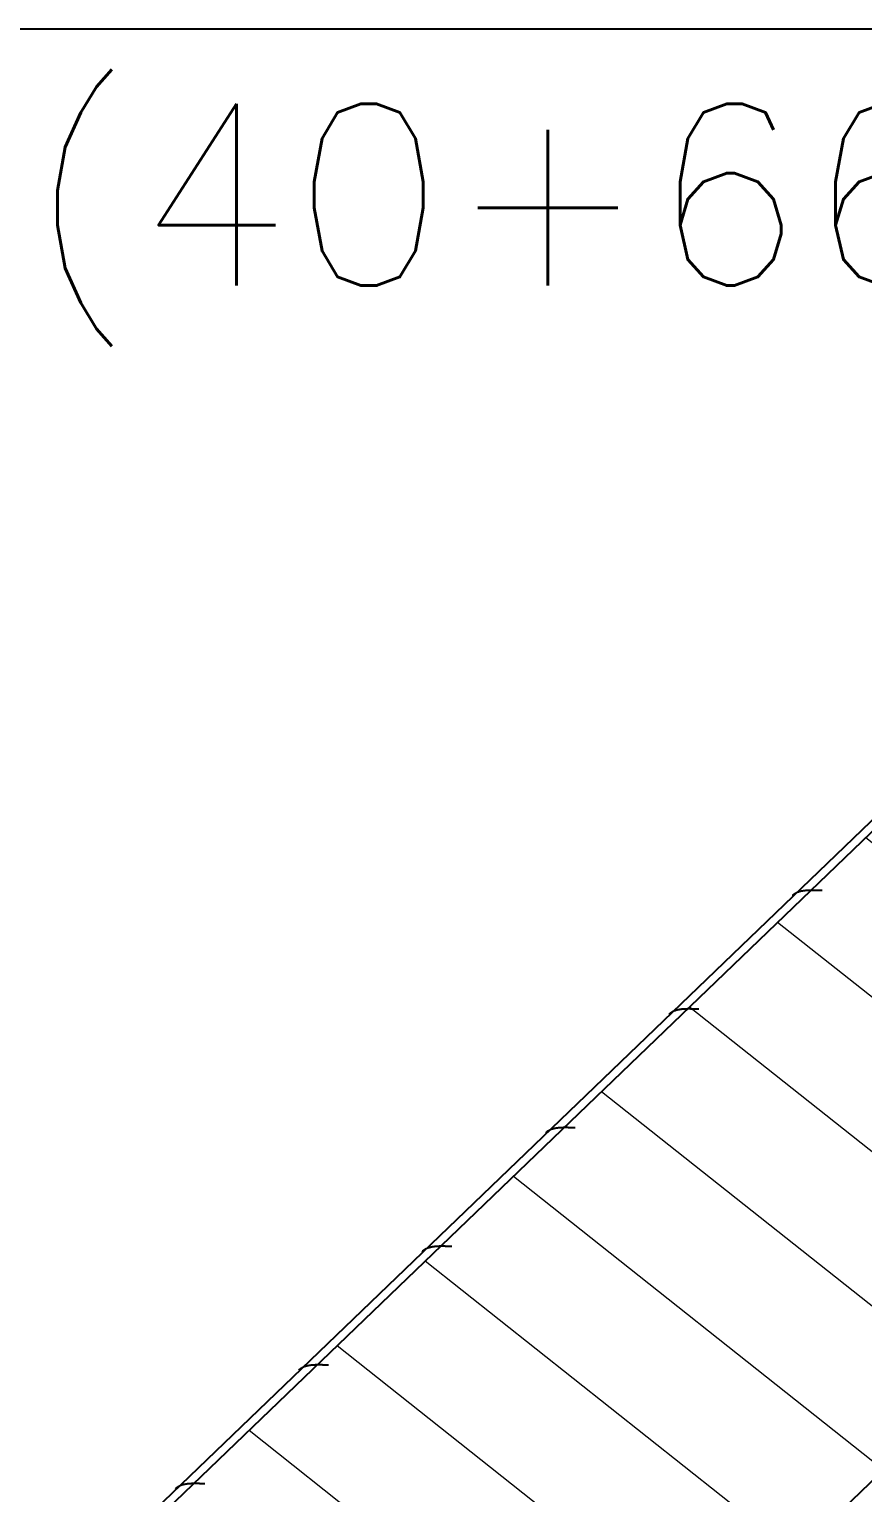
# Model space of a CAD drawing. Extents: x -9282 to 18119, y -11629 to 17404.
# Drawn here: x 1540 to 1591.7, y 3381.8 to 3472.5 of the extents above; entities that cross this region are included whole.
import ezdxf
from ezdxf.enums import TextEntityAlignment as Align

# ---------------------------------------------------------------- set-up
doc = ezdxf.new("R2010")
doc.units = 0
doc.header["$LTSCALE"] = 30
doc.header["$MEASUREMENT"] = 0
doc.linetypes.add('EJEH$0$RLE-PROYECCION', pattern=[0.71438, 0.47625, -0.23813])
doc.layers.get('0').update_dxf_attribs({"linetype": 'CONTINUOUS'})
doc.layers.add('EJEH$0$RLA-ACHURADO', color=30, linetype='EJEH$0$RLE-PROYECCION', lineweight=15, transparency=0.7)
doc.layers.add('EJEH$0$RLA-CONTORNO', color=30, linetype='CONTINUOUS', lineweight=25)
doc.layers.add('EJEH$0$RLA-FE', color=7, linetype='CONTINUOUS')
doc.styles.add('EJEH$0$RomanS', font='romans.shx', dxfattribs={"height": 11.25})

# ---------------------------------------------------------------- blocks, each defined once
blk = doc.blocks.new('*U149')
at = {"layer": 'EJEH$0$RLA-FE', "color": 3, "style": 'EJEH$0$RomanS', "flags": 8}
for tag, p in [('F=', (138.339, -19.895)), ('NUM', (152.748, -19.895))]:
    blk.add_attdef(tag, text='', height=11.25, dxfattribs=at).set_placement(p, align=Align.RIGHT)
at = {"layer": 'EJEH$0$RLA-FE', "color": 3, "style": 'EJEH$0$RomanS'}
for tag, p, flags in [('PHI', (156.643, -19.681), 12), ('DIAM', (166.499, -19.895), 12), ('MINUS', (188.518, -19.895), 13), ('MARK', (201.91, -19.895), 13), ('TEXTO_FE1', (205.21, -19.895), 8), ('TEXTO_FE2', (272.732, -19.877), 8), ('TIPO', (328.802, -57.917), 13), ('NVECES', (314.927, -76.855), 13), ('NUMFE', (318.862, -96.617), 13), ('CAPA', (327.058, -115.737), 13), ('DESPLAZA', (277.176, -134.17), 13), ('ESPACIO', (283.222, -152.533), 13), ('CANT', (297.058, -171.333), 13)]:
    blk.add_attdef(tag, p, '', height=11.25, dxfattribs=dict(at, flags=flags))
blk = doc.blocks.new('EJEH')
at = {"layer": 'EJEH$0$RLA-ACHURADO'}
h = blk.add_hatch(dxfattribs=at)
h.set_pattern_fill('RLE-ELEMENTOS METALICOS', color=256, angle=6.623, style=0, pattern_type=2)
h.set_pattern_definition([(141.623, (-89.674, -1990.712), (-4.656249, -5.87957), [])])
h.paths.add_polyline_path([(-1555.011, 786.892), (-1239.799, 1089.402), (-1239.816, 1103), (-1267.501, 1103), (-1596.269, 787), (-1571.906, 787)])
at = {"layer": 'EJEH$0$RLA-CONTORNO'}
for p, q in [((-1268.223, 1103), (-1596.99, 787)), ((-1267.501, 1103), (-1596.269, 787)), ((-1239.816, 1103), (-1586.816, 1103)), ((-1239.799, 1089.402), (-1554.42, 787)), ((-1324.126, 1049.347), (-1324.144, 1049.331)), ((-1324.107, 1049.363), (-1324.126, 1049.347)), ((-1324.088, 1049.378), (-1324.107, 1049.363)), ((-1324.068, 1049.393), (-1324.088, 1049.378)), ((-1324.048, 1049.408), (-1324.068, 1049.393)), ((-1324.027, 1049.422), (-1324.048, 1049.408)), ((-1324.006, 1049.435), (-1324.027, 1049.422)), ((-1323.985, 1049.448), (-1324.006, 1049.435)), ((-1323.963, 1049.461), (-1323.985, 1049.448)), ((-1323.941, 1049.473), (-1323.963, 1049.461)), ((-1323.918, 1049.485), (-1323.941, 1049.473)), ((-1323.895, 1049.496), (-1323.918, 1049.485)), ((-1323.871, 1049.507), (-1323.895, 1049.496)), ((-1323.847, 1049.518), (-1323.871, 1049.507)), ((-1323.823, 1049.528), (-1323.847, 1049.518)), ((-1323.798, 1049.537), (-1323.823, 1049.528)), ((-1323.773, 1049.547), (-1323.798, 1049.537)), ((-1323.747, 1049.555), (-1323.773, 1049.547)), ((-1323.721, 1049.564), (-1323.747, 1049.555)), ((-1323.695, 1049.572), (-1323.721, 1049.564)), ((-1323.668, 1049.579), (-1323.695, 1049.572)), ((-1323.641, 1049.587), (-1323.668, 1049.579)), ((-1323.614, 1049.593), (-1323.641, 1049.587)), ((-1323.586, 1049.6), (-1323.614, 1049.593)), ((-1323.558, 1049.606), (-1323.586, 1049.6)), ((-1323.529, 1049.611), (-1323.558, 1049.606)), ((-1323.5, 1049.617), (-1323.529, 1049.611)), ((-1323.471, 1049.622), (-1323.5, 1049.617)), ((-1323.441, 1049.626), (-1323.471, 1049.622)), ((-1323.411, 1049.631), (-1323.441, 1049.626)), ((-1323.381, 1049.635), (-1323.411, 1049.631)), ((-1323.35, 1049.638), (-1323.381, 1049.635)), ((-1323.319, 1049.641), (-1323.35, 1049.638)), ((-1323.288, 1049.644), (-1323.319, 1049.641)), ((-1323.257, 1049.647), (-1323.288, 1049.644)), ((-1323.225, 1049.649), (-1323.257, 1049.647)), ((-1323.193, 1049.652), (-1323.225, 1049.649)), ((-1323.161, 1049.653), (-1323.193, 1049.652)), ((-1323.128, 1049.655), (-1323.161, 1049.653)), ((-1323.095, 1049.656), (-1323.128, 1049.655)), ((-1323.062, 1049.657), (-1323.095, 1049.656)), ((-1323.029, 1049.658), (-1323.062, 1049.657)), ((-1322.996, 1049.659), (-1323.029, 1049.658)), ((-1322.962, 1049.659), (-1322.996, 1049.659)), ((-1322.928, 1049.659), (-1322.962, 1049.659)), ((-1322.894, 1049.659), (-1322.928, 1049.659)), ((-1322.86, 1049.659), (-1322.894, 1049.659)), ((-1322.826, 1049.659), (-1322.86, 1049.659)), ((-1322.791, 1049.658), (-1322.826, 1049.659)), ((-1322.756, 1049.658), (-1322.791, 1049.658)), ((-1322.721, 1049.657), (-1322.756, 1049.658)), ((-1322.686, 1049.656), (-1322.721, 1049.657)), ((-1322.651, 1049.655), (-1322.686, 1049.656)), ((-1322.616, 1049.653), (-1322.651, 1049.655)), ((-1322.581, 1049.652), (-1322.616, 1049.653)), ((-1322.545, 1049.651), (-1322.581, 1049.652)), ((-1322.51, 1049.649), (-1322.545, 1049.651)), ((-1322.474, 1049.648), (-1322.51, 1049.649)), ((-1322.439, 1049.646), (-1322.474, 1049.648)), ((-1322.403, 1049.644), (-1322.439, 1049.646)), ((-1322.368, 1049.643), (-1322.403, 1049.644)), ((-1322.332, 1049.641), (-1322.368, 1049.643)), ((-1322.296, 1049.639), (-1322.332, 1049.641)), ((-1331.773, 1041.997), (-1331.791, 1041.981)), ((-1331.754, 1042.013), (-1331.773, 1041.997)), ((-1331.735, 1042.028), (-1331.754, 1042.013)), ((-1331.715, 1042.043), (-1331.735, 1042.028)), ((-1331.695, 1042.058), (-1331.715, 1042.043)), ((-1331.674, 1042.072), (-1331.695, 1042.058)), ((-1331.653, 1042.085), (-1331.674, 1042.072)), ((-1331.632, 1042.098), (-1331.653, 1042.085)), ((-1331.61, 1042.111), (-1331.632, 1042.098)), ((-1331.588, 1042.123), (-1331.61, 1042.111)), ((-1331.565, 1042.135), (-1331.588, 1042.123)), ((-1331.542, 1042.146), (-1331.565, 1042.135)), ((-1331.518, 1042.157), (-1331.542, 1042.146)), ((-1331.494, 1042.168), (-1331.518, 1042.157)), ((-1331.47, 1042.178), (-1331.494, 1042.168)), ((-1331.445, 1042.187), (-1331.47, 1042.178)), ((-1331.42, 1042.197), (-1331.445, 1042.187)), ((-1331.394, 1042.205), (-1331.42, 1042.197)), ((-1331.368, 1042.214), (-1331.394, 1042.205)), ((-1331.342, 1042.222), (-1331.368, 1042.214)), ((-1331.315, 1042.229), (-1331.342, 1042.222)), ((-1331.288, 1042.237), (-1331.315, 1042.229)), ((-1331.261, 1042.243), (-1331.288, 1042.237)), ((-1331.233, 1042.25), (-1331.261, 1042.243)), ((-1331.205, 1042.256), (-1331.233, 1042.25)), ((-1331.176, 1042.261), (-1331.205, 1042.256)), ((-1331.147, 1042.267), (-1331.176, 1042.261)), ((-1331.118, 1042.272), (-1331.147, 1042.267)), ((-1331.088, 1042.276), (-1331.118, 1042.272)), ((-1331.058, 1042.281), (-1331.088, 1042.276)), ((-1331.028, 1042.285), (-1331.058, 1042.281)), ((-1330.997, 1042.288), (-1331.028, 1042.285)), ((-1330.966, 1042.291), (-1330.997, 1042.288)), ((-1330.935, 1042.294), (-1330.966, 1042.291)), ((-1330.904, 1042.297), (-1330.935, 1042.294)), ((-1330.872, 1042.299), (-1330.904, 1042.297)), ((-1330.84, 1042.302), (-1330.872, 1042.299)), ((-1330.808, 1042.303), (-1330.84, 1042.302)), ((-1330.775, 1042.305), (-1330.808, 1042.303)), ((-1330.742, 1042.306), (-1330.775, 1042.305)), ((-1330.709, 1042.307), (-1330.742, 1042.306)), ((-1330.676, 1042.308), (-1330.709, 1042.307)), ((-1330.643, 1042.309), (-1330.676, 1042.308)), ((-1330.609, 1042.309), (-1330.643, 1042.309)), ((-1330.575, 1042.309), (-1330.609, 1042.309)), ((-1330.541, 1042.309), (-1330.575, 1042.309)), ((-1330.507, 1042.309), (-1330.541, 1042.309)), ((-1330.472, 1042.309), (-1330.507, 1042.309)), ((-1330.438, 1042.308), (-1330.472, 1042.309)), ((-1330.403, 1042.308), (-1330.438, 1042.308)), ((-1330.368, 1042.307), (-1330.403, 1042.308)), ((-1330.333, 1042.306), (-1330.368, 1042.307)), ((-1330.298, 1042.305), (-1330.333, 1042.306)), ((-1330.263, 1042.303), (-1330.298, 1042.305)), ((-1330.228, 1042.302), (-1330.263, 1042.303)), ((-1330.192, 1042.301), (-1330.228, 1042.302)), ((-1330.157, 1042.299), (-1330.192, 1042.301)), ((-1330.121, 1042.298), (-1330.157, 1042.299)), ((-1330.086, 1042.296), (-1330.121, 1042.298)), ((-1330.05, 1042.294), (-1330.086, 1042.296)), ((-1330.014, 1042.293), (-1330.05, 1042.294)), ((-1329.979, 1042.291), (-1330.014, 1042.293)), ((-1329.943, 1042.289), (-1329.979, 1042.291)), ((-1339.42, 1034.647), (-1339.438, 1034.631)), ((-1339.401, 1034.663), (-1339.42, 1034.647)), ((-1339.382, 1034.678), (-1339.401, 1034.663)), ((-1339.362, 1034.693), (-1339.382, 1034.678)), ((-1339.342, 1034.708), (-1339.362, 1034.693)), ((-1339.321, 1034.722), (-1339.342, 1034.708)), ((-1339.3, 1034.735), (-1339.321, 1034.722)), ((-1339.279, 1034.748), (-1339.3, 1034.735)), ((-1339.257, 1034.761), (-1339.279, 1034.748)), ((-1339.235, 1034.773), (-1339.257, 1034.761)), ((-1339.212, 1034.785), (-1339.235, 1034.773)), ((-1339.189, 1034.796), (-1339.212, 1034.785)), ((-1339.165, 1034.807), (-1339.189, 1034.796)), ((-1339.141, 1034.818), (-1339.165, 1034.807)), ((-1339.117, 1034.828), (-1339.141, 1034.818)), ((-1339.092, 1034.837), (-1339.117, 1034.828)), ((-1339.067, 1034.847), (-1339.092, 1034.837)), ((-1339.041, 1034.855), (-1339.067, 1034.847)), ((-1339.015, 1034.864), (-1339.041, 1034.855)), ((-1338.989, 1034.872), (-1339.015, 1034.864)), ((-1338.962, 1034.879), (-1338.989, 1034.872)), ((-1338.935, 1034.887), (-1338.962, 1034.879)), ((-1338.908, 1034.893), (-1338.935, 1034.887)), ((-1338.88, 1034.9), (-1338.908, 1034.893)), ((-1338.851, 1034.906), (-1338.88, 1034.9)), ((-1338.823, 1034.911), (-1338.851, 1034.906)), ((-1338.794, 1034.917), (-1338.823, 1034.911)), ((-1338.765, 1034.922), (-1338.794, 1034.917)), ((-1338.735, 1034.926), (-1338.765, 1034.922)), ((-1338.705, 1034.931), (-1338.735, 1034.926)), ((-1338.675, 1034.935), (-1338.705, 1034.931)), ((-1338.644, 1034.938), (-1338.675, 1034.935)), ((-1338.613, 1034.941), (-1338.644, 1034.938)), ((-1338.582, 1034.944), (-1338.613, 1034.941)), ((-1338.551, 1034.947), (-1338.582, 1034.944)), ((-1338.519, 1034.949), (-1338.551, 1034.947)), ((-1338.487, 1034.952), (-1338.519, 1034.949)), ((-1338.455, 1034.953), (-1338.487, 1034.952)), ((-1338.422, 1034.955), (-1338.455, 1034.953)), ((-1338.389, 1034.956), (-1338.422, 1034.955)), ((-1338.356, 1034.957), (-1338.389, 1034.956)), ((-1338.323, 1034.958), (-1338.356, 1034.957)), ((-1338.29, 1034.959), (-1338.323, 1034.958)), ((-1338.256, 1034.959), (-1338.29, 1034.959)), ((-1338.222, 1034.959), (-1338.256, 1034.959)), ((-1338.188, 1034.959), (-1338.222, 1034.959)), ((-1338.154, 1034.959), (-1338.188, 1034.959)), ((-1338.119, 1034.959), (-1338.154, 1034.959)), ((-1338.085, 1034.958), (-1338.119, 1034.959)), ((-1338.05, 1034.958), (-1338.085, 1034.958)), ((-1338.015, 1034.957), (-1338.05, 1034.958)), ((-1337.98, 1034.956), (-1338.015, 1034.957)), ((-1337.945, 1034.955), (-1337.98, 1034.956)), ((-1337.91, 1034.953), (-1337.945, 1034.955)), ((-1337.875, 1034.952), (-1337.91, 1034.953)), ((-1337.839, 1034.951), (-1337.875, 1034.952)), ((-1337.804, 1034.949), (-1337.839, 1034.951)), ((-1337.768, 1034.948), (-1337.804, 1034.949)), ((-1337.733, 1034.946), (-1337.768, 1034.948)), ((-1337.697, 1034.944), (-1337.733, 1034.946)), ((-1337.661, 1034.943), (-1337.697, 1034.944)), ((-1337.626, 1034.941), (-1337.661, 1034.943)), ((-1337.59, 1034.939), (-1337.626, 1034.941)), ((-1347.067, 1027.297), (-1347.085, 1027.281)), ((-1347.048, 1027.313), (-1347.067, 1027.297)), ((-1347.028, 1027.328), (-1347.048, 1027.313)), ((-1347.009, 1027.343), (-1347.028, 1027.328)), ((-1346.989, 1027.358), (-1347.009, 1027.343)), ((-1346.968, 1027.372), (-1346.989, 1027.358)), ((-1346.947, 1027.385), (-1346.968, 1027.372)), ((-1346.926, 1027.398), (-1346.947, 1027.385)), ((-1346.904, 1027.411), (-1346.926, 1027.398)), ((-1346.882, 1027.423), (-1346.904, 1027.411)), ((-1346.859, 1027.435), (-1346.882, 1027.423)), ((-1346.836, 1027.446), (-1346.859, 1027.435)), ((-1346.812, 1027.457), (-1346.836, 1027.446)), ((-1346.788, 1027.468), (-1346.812, 1027.457)), ((-1346.764, 1027.478), (-1346.788, 1027.468)), ((-1346.739, 1027.487), (-1346.764, 1027.478)), ((-1346.714, 1027.497), (-1346.739, 1027.487)), ((-1346.688, 1027.505), (-1346.714, 1027.497)), ((-1346.662, 1027.514), (-1346.688, 1027.505)), ((-1346.636, 1027.522), (-1346.662, 1027.514)), ((-1346.609, 1027.529), (-1346.636, 1027.522)), ((-1346.582, 1027.537), (-1346.609, 1027.529)), ((-1346.555, 1027.543), (-1346.582, 1027.537)), ((-1346.527, 1027.55), (-1346.555, 1027.543)), ((-1346.498, 1027.556), (-1346.527, 1027.55)), ((-1346.47, 1027.562), (-1346.498, 1027.556)), ((-1346.441, 1027.567), (-1346.47, 1027.562)), ((-1346.412, 1027.572), (-1346.441, 1027.567)), ((-1346.382, 1027.576), (-1346.412, 1027.572)), ((-1346.352, 1027.581), (-1346.382, 1027.576)), ((-1346.322, 1027.585), (-1346.352, 1027.581)), ((-1346.291, 1027.588), (-1346.322, 1027.585)), ((-1346.26, 1027.591), (-1346.291, 1027.588)), ((-1346.229, 1027.594), (-1346.26, 1027.591)), ((-1346.198, 1027.597), (-1346.229, 1027.594)), ((-1346.166, 1027.6), (-1346.198, 1027.597)), ((-1346.134, 1027.602), (-1346.166, 1027.6)), ((-1346.102, 1027.603), (-1346.134, 1027.602)), ((-1346.069, 1027.605), (-1346.102, 1027.603)), ((-1346.036, 1027.606), (-1346.069, 1027.605)), ((-1346.003, 1027.607), (-1346.036, 1027.606)), ((-1345.97, 1027.608), (-1346.003, 1027.607)), ((-1345.937, 1027.609), (-1345.97, 1027.608)), ((-1345.903, 1027.609), (-1345.937, 1027.609)), ((-1345.869, 1027.609), (-1345.903, 1027.609)), ((-1345.835, 1027.609), (-1345.869, 1027.609)), ((-1345.801, 1027.609), (-1345.835, 1027.609)), ((-1345.766, 1027.609), (-1345.801, 1027.609)), ((-1345.732, 1027.608), (-1345.766, 1027.609)), ((-1345.697, 1027.608), (-1345.732, 1027.608)), ((-1345.662, 1027.607), (-1345.697, 1027.608)), ((-1345.627, 1027.606), (-1345.662, 1027.607)), ((-1345.592, 1027.605), (-1345.627, 1027.606)), ((-1345.557, 1027.603), (-1345.592, 1027.605)), ((-1345.522, 1027.602), (-1345.557, 1027.603)), ((-1345.486, 1027.601), (-1345.522, 1027.602)), ((-1345.451, 1027.599), (-1345.486, 1027.601)), ((-1345.415, 1027.598), (-1345.451, 1027.599)), ((-1345.38, 1027.596), (-1345.415, 1027.598)), ((-1345.344, 1027.594), (-1345.38, 1027.596)), ((-1345.308, 1027.593), (-1345.344, 1027.594)), ((-1345.273, 1027.591), (-1345.308, 1027.593)), ((-1345.237, 1027.589), (-1345.273, 1027.591)), ((-1354.713, 1019.947), (-1354.732, 1019.931)), ((-1354.695, 1019.963), (-1354.713, 1019.947)), ((-1354.675, 1019.978), (-1354.695, 1019.963)), ((-1354.656, 1019.993), (-1354.675, 1019.978)), ((-1354.636, 1020.008), (-1354.656, 1019.993)), ((-1354.615, 1020.022), (-1354.636, 1020.008)), ((-1354.594, 1020.035), (-1354.615, 1020.022)), ((-1354.573, 1020.048), (-1354.594, 1020.035)), ((-1354.551, 1020.061), (-1354.573, 1020.048)), ((-1354.529, 1020.073), (-1354.551, 1020.061)), ((-1354.506, 1020.085), (-1354.529, 1020.073)), ((-1354.483, 1020.096), (-1354.506, 1020.085)), ((-1354.459, 1020.107), (-1354.483, 1020.096)), ((-1354.435, 1020.118), (-1354.459, 1020.107)), ((-1354.411, 1020.128), (-1354.435, 1020.118)), ((-1354.386, 1020.137), (-1354.411, 1020.128)), ((-1354.361, 1020.147), (-1354.386, 1020.137)), ((-1354.335, 1020.155), (-1354.361, 1020.147)), ((-1354.309, 1020.164), (-1354.335, 1020.155)), ((-1354.283, 1020.172), (-1354.309, 1020.164)), ((-1354.256, 1020.179), (-1354.283, 1020.172)), ((-1354.229, 1020.187), (-1354.256, 1020.179)), ((-1354.201, 1020.193), (-1354.229, 1020.187)), ((-1354.174, 1020.2), (-1354.201, 1020.193)), ((-1354.145, 1020.206), (-1354.174, 1020.2)), ((-1354.117, 1020.212), (-1354.145, 1020.206)), ((-1354.088, 1020.217), (-1354.117, 1020.212)), ((-1354.059, 1020.222), (-1354.088, 1020.217)), ((-1354.029, 1020.226), (-1354.059, 1020.222)), ((-1353.999, 1020.231), (-1354.029, 1020.226)), ((-1353.969, 1020.235), (-1353.999, 1020.231)), ((-1353.938, 1020.238), (-1353.969, 1020.235)), ((-1353.907, 1020.241), (-1353.938, 1020.238)), ((-1353.876, 1020.244), (-1353.907, 1020.241)), ((-1353.845, 1020.247), (-1353.876, 1020.244)), ((-1353.813, 1020.25), (-1353.845, 1020.247)), ((-1353.781, 1020.252), (-1353.813, 1020.25)), ((-1353.749, 1020.253), (-1353.781, 1020.252)), ((-1353.716, 1020.255), (-1353.749, 1020.253)), ((-1353.683, 1020.256), (-1353.716, 1020.255)), ((-1353.65, 1020.257), (-1353.683, 1020.256)), ((-1353.617, 1020.258), (-1353.65, 1020.257)), ((-1353.584, 1020.259), (-1353.617, 1020.258)), ((-1353.55, 1020.259), (-1353.584, 1020.259)), ((-1353.516, 1020.259), (-1353.55, 1020.259)), ((-1353.482, 1020.259), (-1353.516, 1020.259)), ((-1353.448, 1020.259), (-1353.482, 1020.259)), ((-1353.413, 1020.259), (-1353.448, 1020.259)), ((-1353.379, 1020.258), (-1353.413, 1020.259)), ((-1353.344, 1020.258), (-1353.379, 1020.258)), ((-1353.309, 1020.257), (-1353.344, 1020.258)), ((-1353.274, 1020.256), (-1353.309, 1020.257)), ((-1353.239, 1020.255), (-1353.274, 1020.256)), ((-1353.204, 1020.253), (-1353.239, 1020.255)), ((-1353.169, 1020.252), (-1353.204, 1020.253)), ((-1353.133, 1020.251), (-1353.169, 1020.252)), ((-1353.098, 1020.249), (-1353.133, 1020.251)), ((-1353.062, 1020.248), (-1353.098, 1020.249)), ((-1353.027, 1020.246), (-1353.062, 1020.248)), ((-1352.991, 1020.244), (-1353.027, 1020.246)), ((-1352.955, 1020.243), (-1352.991, 1020.244)), ((-1352.92, 1020.241), (-1352.955, 1020.243)), ((-1352.884, 1020.239), (-1352.92, 1020.241)), ((-1362.283, 1012.658), (-1362.303, 1012.643)), ((-1362.262, 1012.672), (-1362.283, 1012.658)), ((-1362.241, 1012.685), (-1362.262, 1012.672)), ((-1362.22, 1012.698), (-1362.241, 1012.685)), ((-1362.198, 1012.711), (-1362.22, 1012.698)), ((-1362.175, 1012.723), (-1362.198, 1012.711)), ((-1362.153, 1012.735), (-1362.175, 1012.723)), ((-1362.13, 1012.746), (-1362.153, 1012.735)), ((-1362.106, 1012.757), (-1362.13, 1012.746)), ((-1362.082, 1012.768), (-1362.106, 1012.757)), ((-1362.058, 1012.778), (-1362.082, 1012.768)), ((-1362.033, 1012.788), (-1362.058, 1012.778)), ((-1362.008, 1012.797), (-1362.033, 1012.788)), ((-1361.982, 1012.806), (-1362.008, 1012.797)), ((-1361.956, 1012.814), (-1361.982, 1012.806)), ((-1361.93, 1012.822), (-1361.956, 1012.814)), ((-1361.903, 1012.829), (-1361.93, 1012.822)), ((-1361.876, 1012.837), (-1361.903, 1012.829)), ((-1361.848, 1012.843), (-1361.876, 1012.837)), ((-1361.821, 1012.85), (-1361.848, 1012.843)), ((-1361.792, 1012.856), (-1361.821, 1012.85)), ((-1361.764, 1012.862), (-1361.792, 1012.856)), ((-1361.735, 1012.867), (-1361.764, 1012.862)), ((-1361.706, 1012.872), (-1361.735, 1012.867)), ((-1361.676, 1012.876), (-1361.706, 1012.872)), ((-1361.646, 1012.881), (-1361.676, 1012.876)), ((-1361.616, 1012.885), (-1361.646, 1012.881)), ((-1361.585, 1012.888), (-1361.616, 1012.885)), ((-1361.554, 1012.892), (-1361.585, 1012.888)), ((-1361.523, 1012.894), (-1361.554, 1012.892)), ((-1361.492, 1012.897), (-1361.523, 1012.894)), ((-1361.46, 1012.9), (-1361.492, 1012.897)), ((-1361.428, 1012.902), (-1361.46, 1012.9)), ((-1361.396, 1012.903), (-1361.428, 1012.902)), ((-1361.363, 1012.905), (-1361.396, 1012.903)), ((-1361.33, 1012.906), (-1361.363, 1012.905)), ((-1361.297, 1012.907), (-1361.33, 1012.906)), ((-1361.264, 1012.908), (-1361.297, 1012.907)), ((-1361.23, 1012.909), (-1361.264, 1012.908)), ((-1361.197, 1012.909), (-1361.23, 1012.909)), ((-1361.163, 1012.909), (-1361.197, 1012.909)), ((-1361.129, 1012.909), (-1361.163, 1012.909)), ((-1361.095, 1012.909), (-1361.129, 1012.909)), ((-1361.06, 1012.909), (-1361.095, 1012.909)), ((-1361.026, 1012.908), (-1361.06, 1012.909)), ((-1360.991, 1012.908), (-1361.026, 1012.908)), ((-1360.956, 1012.907), (-1360.991, 1012.908)), ((-1360.921, 1012.906), (-1360.956, 1012.907)), ((-1360.886, 1012.905), (-1360.921, 1012.906)), ((-1360.851, 1012.903), (-1360.886, 1012.905)), ((-1360.816, 1012.902), (-1360.851, 1012.903)), ((-1360.78, 1012.901), (-1360.816, 1012.902)), ((-1360.745, 1012.899), (-1360.78, 1012.901)), ((-1360.709, 1012.898), (-1360.745, 1012.899)), ((-1360.674, 1012.896), (-1360.709, 1012.898)), ((-1360.638, 1012.894), (-1360.674, 1012.896)), ((-1360.602, 1012.893), (-1360.638, 1012.894)), ((-1360.567, 1012.891), (-1360.602, 1012.893)), ((-1360.531, 1012.889), (-1360.567, 1012.891)), ((-1362.36, 1012.597), (-1362.379, 1012.581)), ((-1362.342, 1012.613), (-1362.36, 1012.597)), ((-1362.322, 1012.628), (-1362.342, 1012.613)), ((-1362.303, 1012.643), (-1362.322, 1012.628))]:
    blk.add_line(p, q, dxfattribs=at)
at = {"layer": 'EJEH$0$RLA-FE'}
ref = blk.add_blockref('*U149', (-1644.333, 1107), dxfattribs=at)
ref.add_attrib('TEXTO_FE2', '(40+660)', (-1371.6, 1087.123), dxfattribs={"color": 3, "height": 11.25, "style": 'EJEH$0$RomanS'})

msp = doc.modelspace()

# ---------------------------------------------------------------- block references
msp.add_blockref('EJEH', (2911.436, 2369.469))

doc.saveas('drawing.dxf')
